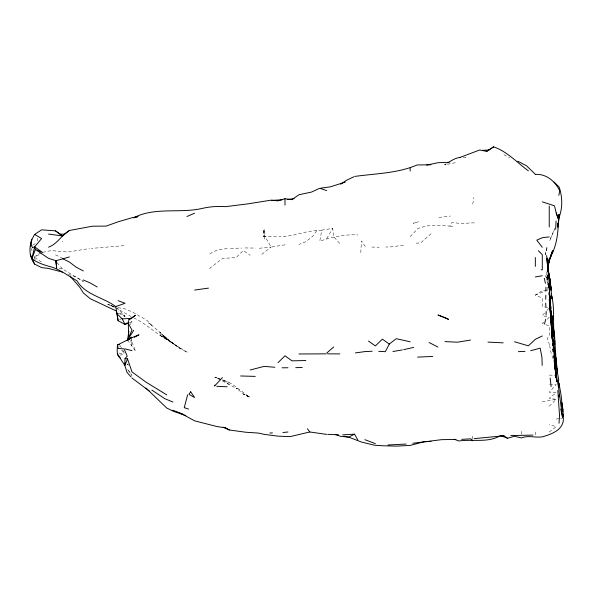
<?xml version="1.0" encoding="UTF-8"?>
<svg xmlns="http://www.w3.org/2000/svg" width="593" height="593" viewBox="0 0 593 593"><rect width="100%" height="100%" fill="white"/><g stroke="black" fill="none" stroke-linecap="round" stroke-linejoin="round"><path stroke-width="0.44" stroke-dasharray="2.96 2.22" d="M472.747 439.154L472.747 435.84M546.79 271.698L546.902 279.792L548.569 295.099M284.988 244.82L271.083 247.073L265.056 236.444L263.359 236.533L263.581 229.261L264.13 236.333L277.005 236.385M360.781 252.633L361.485 240.936L365.925 247.57M130.527 324.608L131.861 319.842M37.389 240.795L37.626 238.253M472.747 204.096L473.866 197.476M333.666 235.599L332.717 228.401L321.799 230.128L319.76 241.151C331.961 237.148 345.022 234.102 357.942 234.932M118.689 348.017L119.089 346.297M264.13 239.09L265.056 236.444L264.522 229.18L264.13 236.333L263.359 236.533M554.989 228.253L549.718 240.721L554.499 228.972M410.163 236.607L417.909 228.49L425.937 226.015L437.538 225.184L449.828 226.118L451.888 222.553L463.77 223.761L469.233 222.953L476.075 222.835M326.713 238.69L332.717 228.401M321.799 230.128L316.758 230.677L312.808 236.17L305.847 241.744L298.894 244.442M544.611 313.045L542.291 315.602L549.244 317.433L547.161 319.227M546.924 310.48L549.244 307.915L542.291 306.47L542.291 298.042L535.338 295.092L542.291 290.681L548.377 289.517M549.244 406.22L556.197 399.348L549.244 398.303L556.197 392.677L549.244 392.21L556.197 384.649L549.244 384.145M431.022 233.783L420.511 243.048L413.914 243.16M126.435 323.229L127.829 322.014M543.685 322.207L542.291 323.407L544.9 324.341M209.396 268.577L222.405 258.533L236.31 257.421L243.263 250.535L250.216 255.286M549.244 432.067L556.197 426.678L549.244 424.506M261.758 254.404L271.083 247.073L258.326 248.356M119.638 319.731L125.049 316.21L116.999 307.863M455.402 162.719L444.698 164.847L446.21 163.868M32.689 245.22L35.713 243.397M34.261 256.828L41.087 252.744M35.135 259.778L34.149 257.34L41.599 253.337M444.698 164.847L446.166 164.002M209.766 253.774L217.142 250.001L228.268 248.393M535.338 295.092L549.244 289.354M129.682 322.57L132.002 321.636L132.002 318.359M418.584 221.767L413.121 223.227L417.116 222.442M119.83 355.2L124.174 354.154M42.822 252.329L51.228 250.572L67.684 252.04L89.432 248.534M542.291 401.75L556.197 399.348M556.197 419.058L559.673 418.502M560.548 418.361L563.15 417.946M438.902 217.438L450.391 216.037M403.403 245.117L392.403 246.799L385.776 247.044M316.758 230.677C303.898 230.996 292.038 237.289 279.081 236.37M123.937 245.643L91.337 248.415M230.521 248.348L241.64 248.082M62.146 241.173L62.776 241.173M245.154 247.933L255.553 248.089M371.826 247.066L379.194 247.207M549.244 375.095L555.33 375.362M463.185 157.545L465.794 157.656L463.348 157.545M449.828 226.118L454.431 226.4M59.137 268.651L62.458 268.94L83.324 281.467L76.364 277.19L67.676 274.003M118.808 353.05L124.152 353.813M118.089 307.685L125.464 309.005L133.321 312.496L147.22 320.531L152.09 325.75L148.635 322.866C161.644 332.717 172.192 345.882 187.633 352.39L174.868 344.718L162.578 335.757L173.727 344.066L159.813 335.134L168.464 340.389C156.241 334.215 146.723 323.919 134.218 318.174M113.745 306.529L111.136 305.832L113.493 306.522M220.715 379.157L214.799 377.126L220.715 379.438L215.644 377.385L237.415 388.904L236.31 388.096L243.086 393.663L250.216 397.421L243.263 394.063L249.697 397.273L232.071 383.96L222.405 379.75L229.358 382.559M545.768 324.653L549.244 325.905L549.244 335.972L547.332 338.455L549.607 345.17M115.064 306.974L106.681 303.794L114.012 307.085M118.296 313.163L125.049 316.21L118.089 311.829M55.505 254.879L61.687 257.777M113.456 306.618L111.136 305.469L114.397 307.218M503.917 154.743L509.624 157.694M115.212 307.656L131.053 316.462M159.813 333.837L166.766 337.728M222.405 380.098L230.225 385.027M127.132 364.154L128.525 365.088M34.639 257.466L41.599 262.188M126.902 363.828L128.362 364.858M121.609 350.122L124.471 353.309M334.237 237.311L340.619 244.42M57.084 262.677L62.458 268.94M127.717 369.55L132.002 375.443L127.413 369.091M127.606 339.885L135.634 351.308L131.12 339.863M545.137 275.486L547.984 279.94M119.949 345.356L122.262 349.262M122.729 350.04L124.582 353.161M31.058 248.289L32.015 250.854M552.906 358.439L550.934 352.435L549.689 345.637M551.431 306.492L551.898 308.975M130.742 339.863L131.683 345.563L131.683 338.003M545.879 254.827L545.412 251.232L545.597 254.946M547.791 276.753L547.606 274.996L547.799 279.444M547.769 278.51L547.621 274.848L547.576 280.178L547.509 274.114M547.724 274.989L547.784 277.657M547.05 274.381L547.176 282.335L547.109 275.352M535.338 431.993L535.338 435.432M521.425 431.341L521.425 434.632M180.68 348.684L166.774 338.885L159.813 332.073L168.582 340.323L180.68 348.684"/><path stroke-width="0.89" d="M284.988 205.119L284.988 198.722L291.941 199.663L298.894 194.763L311.518 192.073L319.19 188.47M558.94 387.155L558.962 383.108L561.037 394.782L562.757 411.631M545.856 291.126L545.931 287.257M546.079 315.091L546.175 311.488M554.381 337.936L554.314 334.422L554.581 337.928C552.305 323.934 555.189 309.657 551.631 295.825L551.987 298.783L550.067 280.667L547.569 267.058M554.729 344.852L554.789 340.552M545.693 299.25L545.871 295.255M558.332 219.929L558.873 214.429C558.109 228.646 558.028 243.434 550.741 256.191L552.787 251.069L548.088 263.411M117.31 353.858L124.7 365.251L125.041 358.565L127.198 356.178L124.486 349.722M556.101 220.974L555.656 229.261M127.117 340.767L131.683 337.165L127.606 339.885L128.889 331.116M559.006 423.283L559.533 415.56L557.82 390.483M557.702 226.348L557.976 223.598M547.628 269.229L547.917 266.65M547.598 269.889L548.028 266.301M284.988 198.722L278.035 200.849L271.083 200.152L248.371 203.792L225.525 206.66A45.587 26.314 0 0 0 202.391 208.38L201.168 208.654C178.834 213.421 154.528 206.905 133.603 217.824L138.058 216.578L132.002 217.735L118.089 221.812L106.184 226.089L92.486 226.207L69.411 230.484L62.458 235.947L55.505 230.862L41.599 229.839L34.639 234.428C28.842 243.553 27.997 255.227 34.646 264.122L41.599 267.599L48.552 268.444L62.458 272.12M547.695 271.268L549.244 258.837L548.169 264.923M557.768 226.467L558.369 222.175M557.754 226.274L558.243 222.99M30.413 246.584L31.562 239.209M547.598 268.592L547.858 266.961M128.629 335.401L128.303 323.422L128.948 319.531L135.434 315.239L132.684 317.64M546.346 250.691L546.865 247.644M547.695 268.459L549.088 260.801M558.828 195.312L559.718 190.835C555.456 181.488 546.079 173.549 535.338 174.416M128.911 322.889L125.041 324.453L118.096 320.731L115.761 306.574C103.352 297.278 85.511 295.084 76.979 280.793C68.81 276.145 61.035 270.297 52.221 267.198C45.068 265.308 37.833 263.21 31.859 258.659L34.646 246.888L41.599 238.534L34.639 234.428M214.777 385.139L214.592 386.021L222.405 377.63M549.081 260.705L548.251 264.508L552.513 250.913L550.178 257.592M557.709 227.356L559.644 214.874L558.932 217.475M187.633 394.834L184.245 407.658L188.581 409.066M544.456 324.052L545.723 319.256M558.865 217.92C562.757 207.965 562.542 197.172 559.162 187.084L554.092 181.984M124.7 365.251L125.382 362.783M31.859 258.659L35.439 249.483L34.646 246.888L32.4 247.726L30.732 243.249M125.041 358.565L127.495 358.839L124.864 365.555L126.984 372.367L131.09 376.97M34.646 246.888L42.585 252.462L35.439 249.483L48.552 258.37L56.113 260.712L56.654 268.436L56.113 260.712L69.411 256.932M549.889 258.333L552.787 251.069M410.163 341.79L396.257 338.699L389.297 344.073L385.309 351.693L378.705 351.308M133.736 330.323L127.606 339.885L132.002 330.056L128.303 323.422M278.035 362.671L284.988 355.785L291.941 360.833L305.855 360.544M126.435 323.229L125.041 324.453L122.188 318.923L117.095 313.838L116.606 312.407M326.713 353.08L333.666 347.009M69.411 230.484C61.524 235.058 57.328 244.005 48.552 247.199M460.079 157.39L479.707 149.985L486.66 151.385L493.613 146.871C506.993 151.341 517.103 162.638 528.385 170.851M340.619 184.193L346.631 180.22L354.266 176.603M486.66 151.385L493.613 146.871M447.715 162.897C451.607 160.51 455.943 157.575 460.583 157.427M134.3 337.276L138.955 334.823L132.002 337.676L117.421 344.993L117.71 347.394M335.408 434.461L340.619 436.352L348.632 437.115L354.532 434.18L357.787 439.858M563.016 414.159L563.335 417.754C564.18 429.74 551.668 434.202 542.291 436.841C535.264 437.938 528.23 435.099 521.425 437.93L514.472 436.27L507.519 438.249L503.917 435.788L500.566 435.588C487.98 443.119 472.591 438.931 458.841 440.992L454.208 439.228M542.291 335.964L535.338 339.285L528.385 345.845L514.472 341.746M355.185 176.373C375.925 173.512 397.703 173.319 417.116 164.965L430.926 164.765M186.951 216.504L194.586 213.198M128.948 319.531L131.238 318.56M115.761 306.574L125.049 303.282L118.089 300.688M345.237 182.118L330.294 186.847L320.946 188.114M530.683 350.722L540.134 348.15L541.95 357.231L542.172 365.384M250.216 369.988L264.13 366.385L274.9 367.26M403.663 349.655L413.669 347.402M326.713 434.41L309.798 431.971L290.051 436.633L278.035 436.151L264.13 434.35L258.311 433.053L245.813 432.238L229.358 429.999L223.176 427.19M426.678 165.099L437.982 162.712L449.086 162.312M119.482 344.577L117.421 344.993C117.466 349.574 115.761 355.266 120.616 358.209M470.471 340.048L457.366 342.213L444.935 341.59M535.338 276.953L542.291 275.752M392.959 351.508L402.276 349.929M482.487 150.333L489.003 149.999M208.491 288.124L194.586 290.059M355.415 352.902L365.236 351.56L372.159 351.264M412.824 443.275L441.57 439.665L455.906 439.42M287.227 199.552L294.039 198.64M549.244 236.874L542.291 237.719L536.776 240.158L542.291 247.318M282.928 432.512L287.961 431.993M474.274 438.605L503.917 435.788M406.161 444.046L387.978 444.987M122.188 318.923L131.105 318.3M271.898 200.375L282.224 199.789M417.62 357.134L432.779 356.415M342.598 434.854L354.532 434.18M461.665 439.354L470.835 438.827L472.747 440.807M431.022 441.37L424.069 441.763L410.163 445.417L396.257 446.129L382.344 445.743L374.494 445.232L361.485 442.044L348.632 437.115M269.904 433.023L272.469 432.905M518.408 351.664L524.938 351.382M295.744 367.645L302.297 367.504M532.944 435.092L510.781 435.596M298.894 353.984L325.957 353.851M282.105 367.801L287.946 367.756M327.499 353.865L339.796 353.888M60.427 234.139L64.541 234.161M255.249 376.392L240.625 375.977M503.146 342.85L487.95 342.109M216.756 386.288L227.171 386.792M327.766 434.313L338.618 434.869M541.12 269.771L542.291 269.845L542.291 254.619L538.37 250.772M118.089 348.469L124.182 348.892M48.552 234.079L62.458 235.947L55.505 230.862M229.358 429.999L225.644 427.82L216.964 426.552L194.586 420.822L180.998 413.447L183.489 414.47M344.096 436.203L347.58 436.997M125.041 348.921L132.002 350.611M180.68 413.165L172.689 410.215M224.021 427.331L225.644 427.82M542.291 201.828L554.492 205.838L556.167 212.872L558.576 219.543L556.197 212.924M319.76 188.263L326.713 190.605M185.898 415.589L173.727 411.423L166.774 408.051L145.908 387.985M364.88 439.68L375.391 443.675M500.566 435.588L507.519 438.249M517.785 161.192L526.502 165.795L535.635 174.572M172.956 402.032L164.839 398.689L151.882 390.105M83.324 279.97L90.277 283.002L97.23 286.975M116.547 311.11L90.277 298.724L83.324 292.92L79.751 287.22L70.426 276.538M62.458 258.57L69.411 262.062L76.364 267.287L83.324 270.949M429.065 342.495L437.982 347.075M166.774 394.908L145.908 382.07L132.002 371.922L127.495 358.839M368.438 341.071L375.391 345.919L382.344 339.174L389.297 344.073M132.002 378.015L149.71 391.365M307.426 428.783L309.798 431.971M30.302 254.545L34.646 264.122M544.322 278.295L545.412 283.35M560.741 408.955L562.512 417.279L558.643 388.126L554.803 366.259L555.144 368.935M551.579 316.373L550.979 312.259L552.454 319.434L550.037 306.781M547.658 267.584L548.666 272.78M563.002 409.533L561.69 402.432L562.149 406.872M547.762 266.717L550.022 280.689L547.71 267.977M558.843 395.034L559.169 396.85M550.348 308.434L550 306.47L550.467 312.555M550.638 310.05L551.431 314.527M547.621 267.799L549.244 278.88L547.91 266.739L548.169 271.69M552.683 323.281L550.941 312.281L553.84 331.976M554.596 361.915L554.255 358.543L556.197 376.162L554.796 366.252L555.915 373.316L551.698 330.738M550.993 312.252L551.327 314.46L550.007 302.956M558.265 380.321L558.65 382.93M551.824 318.018L552.061 319.664M117.095 313.838L118.096 320.731M558.769 380.031L556.197 365.496L557.613 372.671L555.834 357.638L556.197 362.316L554.47 334.333M554.863 366.229L556.79 381.173M556.516 380.209L556.731 381.818M555.337 358.809L556.19 365.451L554.596 350.322L555.233 357.987M555.256 357.972L556.19 365.458M553.136 327.069L553.358 328.87M553.573 330.664L553.899 333.355M554.114 335.149L554.551 338.744M553.625 355.941L553.877 358.024M550.134 378.015L551.112 386.606M546.635 255.546L549.059 281.245L550.697 314.097M553.024 339.53L554.285 350.5L550.638 313.43M548.814 286.441L548.999 288.205M549.244 299.502L551.216 322.429M555.337 370.736L555.626 373.442M555.915 376.147L556.101 377.956L555.952 374.517L556.197 377.793L555.923 375.102M55.883 261.283L56.654 268.436M549.37 293.35L549.741 296.908L549.4 290.866L549.763 297.501M551.156 320.183L551.638 324.727M551.831 326.543L552.209 330.182M546.82 258.444L547.606 266.027L547.361 258.14L547.443 265.998M562.423 409.533L562.601 411.312M555.382 369.721L555.745 373.308M553.076 315.469L553.417 318.886M553.439 326.899L554.611 338.729M554.766 363.605L555.018 366.133M554.129 360.366L554.373 362.842M552.965 349.136L553.217 351.686M552.565 345.245L552.446 343.532L552.617 345.304M552.95 348.847L553.202 351.508M550.593 314.038L551.082 319.308M550.571 316.432L551.127 322.377M552.446 343.532L552.587 345.089M552.38 331.932L552.809 337.002M548.807 283.239L549.17 287.642M551.193 323.178L552.365 339.152L550.956 320.302L552.172 339.226M549.385 292.349L549.741 296.908M554.314 334.422L554.574 337.921M545.671 303.164L545.938 307.137M549.622 296.982L549.637 297.427L549.407 293.127L549.681 297.627M549.77 304.928L549.881 306.722M549.993 308.508L550.274 312.993M548.836 284.21L549.059 287.857M550.007 302.912L550.497 312.2M550.015 302.23L550.193 305.773L549.963 296.789L550.512 312.341M549.363 287.516L549.244 284.41L549.363 287.649M548.006 266.131L548.184 271.601M549.422 289.065L549.637 297.427M563.031 409.689L563.15 416.634M549.244 205.986L549.244 227.037M535.338 257.495L535.338 266.413M410.163 168.153L410.163 171.014M190.687 391.795L188.952 394.323L194.586 397.518L190.687 391.795M444.602 317.463L437.975 314.987L448.53 319.353L444.602 317.463M550.193 281.69L549.244 275.145L551.06 290.214L550.067 280.667L550.912 288.205L550.193 281.69"/></g></svg>
